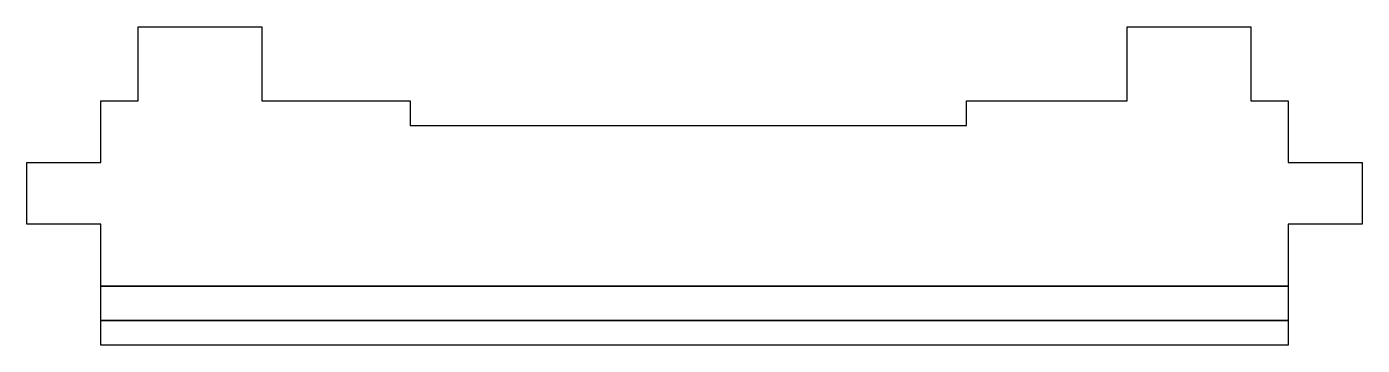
# Model space of a CAD drawing. Header units: millimetres. Extents: x -6 to 102, y -5 to 21.
import ezdxf

# ---------------------------------------------------------------- set-up
doc = ezdxf.new("R2010")
doc.units = ezdxf.units.MM
doc.layers.get('0').update_dxf_attribs({"linetype": 'CONTINUOUS'})

msp = doc.modelspace()

# ---------------------------------------------------------------- linework, layer by layer
for points in [[(96, 0), (0, 0), (0, 5), (-6, 5), (-6, 10), (0, 10), (0, 15), (3, 15), (3, 21), (13, 21), (13, 15), (25, 15), (25, 13), (70, 13), (70, 15), (83, 15), (83, 21), (93, 21), (93, 15), (96, 15), (96, 10), (102, 10), (102, 5), (96, 5)], [(0, -2.8), (0, 0), (96, 0), (96, -2.8)], [(0, -2.8), (96, -2.8), (96, -4.8), (0, -4.8)]]:
    msp.add_lwpolyline(points, close=True)

doc.saveas('drawing.dxf')
